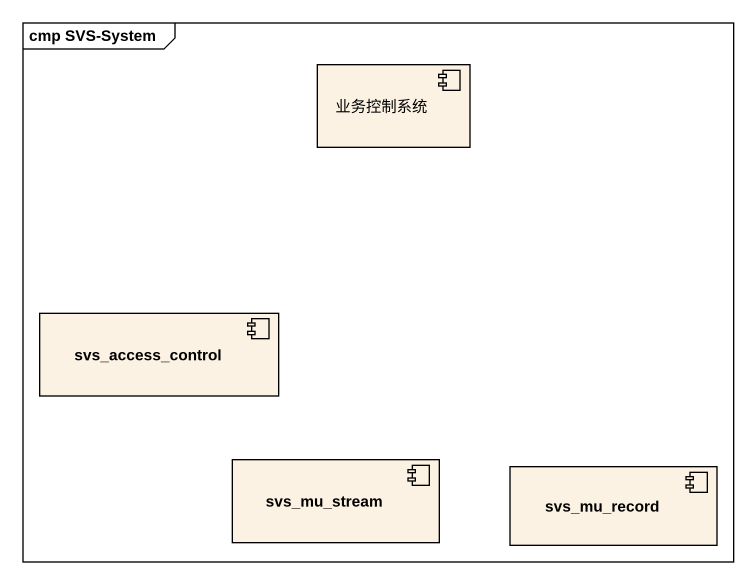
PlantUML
@startuml
mainframe cmp SVS-System
component 业务控制系统
component svs_access_control
component svs_mu_stream
component svs_mu_record
@enduml
